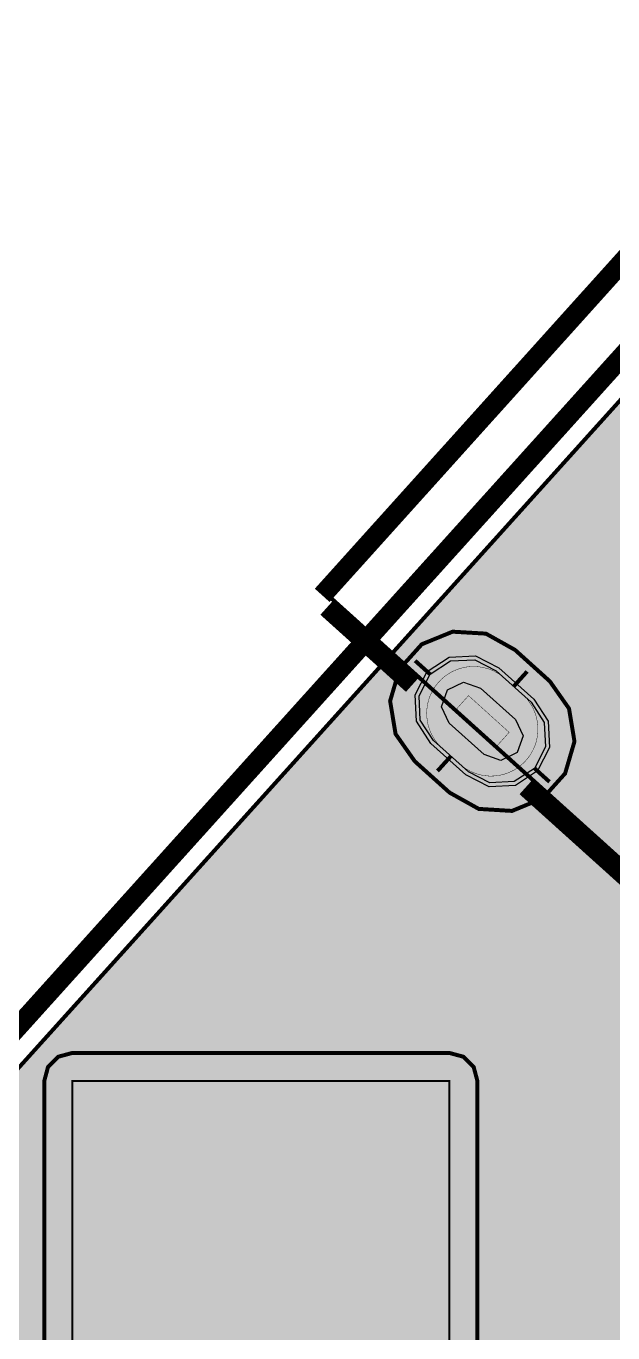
# Model space of a CAD drawing. Header units: millimetres. Extents: x -12.1 to 83.1, y -3.3 to 43.2.
# Drawn here: x -2.62 to 4.89, y 9.99 to 26.7 of the extents above; entities that cross this region are included whole.
import ezdxf

# ---------------------------------------------------------------- set-up
doc = ezdxf.new("R2010")
doc.units = ezdxf.units.MM
doc.header["$MEASUREMENT"] = 0
for name, color, linetype, true_color in [('Board-Outline-Layer', 7, 'Continuous', 0xff00ff), ('Bottom-Layer', 7, 'Continuous', 0x0000ff), ('Bottom-Paste-Mask-Layer', 7, 'Continuous', 0x800000), ('Bottom-Solder-Mask-Layer', 7, 'Continuous', 0xaa00ff), ('Component-Shape-Layer', 7, 'Continuous', 0x00cccc), ('Hole-Layer', 7, 'Continuous', 0x222222), ('Multi-Layer', 7, 'Continuous', 0xc0c0c0), ('Pin-Soldering-Layer', 7, 'Continuous', 0xcc9999), ('Top-Layer', 7, 'Continuous', 0xff0000), ('Top-Paste-Mask-Layer', 7, 'Continuous', 0x808080), ('Top-Silkscreen-Layer', 7, 'Continuous', 0xffcc00), ('Top-Solder-Mask-Layer', 7, 'Continuous', 0x800080)]:
    doc.layers.add(name, color=color, linetype=linetype, true_color=true_color)

msp = doc.modelspace()

# ---------------------------------------------------------------- hatches: boundary and pattern name
at = {"layer": 'Bottom-Layer'}
for points in [[(16.161, 34.313), (16.194, 34.313), (16.052, 34.042), (16.003, 33.74), (16.003, 31.84), (16.098, 31.424), (16.364, 31.091), (16.748, 30.906), (17.175, 30.906), (17.559, 31.091), (17.825, 31.424), (17.92, 31.84), (17.92, 33.74), (17.871, 34.042), (17.73, 34.313), (29.094, 34.313), (28.952, 34.042), (28.904, 33.74), (28.904, 31.84), (28.998, 31.424), (29.264, 31.091), (29.649, 30.906), (30.075, 30.906), (30.459, 31.091), (30.725, 31.424), (30.82, 31.84), (30.82, 33.74), (30.771, 34.042), (30.63, 34.313), (32.213, 34.313), (32.027, 34.013), (31.962, 33.666), (31.962, 31.766), (32.057, 31.35), (32.323, 31.017), (32.707, 30.832), (33.133, 30.832), (33.517, 31.017), (33.783, 31.35), (33.878, 31.766), (33.878, 33.666), (33.813, 34.013), (33.627, 34.313), (45.113, 34.313), (44.927, 34.013), (44.862, 33.666), (44.862, 31.766), (44.957, 31.35), (45.223, 31.017), (45.607, 30.832), (46.033, 30.832), (46.418, 31.017), (46.683, 31.35), (46.778, 31.766), (46.778, 33.666), (46.713, 34.013), (46.527, 34.313), (47.287, 34.313), (47.17, 34.062), (47.131, 33.789), (47.131, 31.889), (47.225, 31.473), (47.491, 31.139), (47.875, 30.954), (48.302, 30.954), (48.686, 31.139), (48.952, 31.473), (49.047, 31.889), (49.047, 33.789), (49.007, 34.062), (48.891, 34.313), (60.187, 34.313), (60.071, 34.062), (60.031, 33.789), (60.031, 31.889), (60.126, 31.473), (60.391, 31.139), (60.776, 30.954), (61.202, 30.954), (61.586, 31.139), (61.852, 31.473), (61.947, 31.889), (61.947, 33.789), (61.907, 34.062), (61.791, 34.313), (63.733, 34.313), (71.016, 27.03), (71.016, 7.641), (65.003, 1.628), (1.232, 1.628), (-3.452, 4.095), (-3.452, 12.562)], [(4.079, 18.318), (3.633, 18.72), (3.261, 18.928), (2.835, 18.953), (2.44, 18.792), (2.155, 18.475), (2.035, 18.066), (2.105, 17.645), (2.35, 17.296), (2.796, 16.895), (3.169, 16.687), (3.594, 16.661), (3.989, 16.823), (4.274, 17.14), (4.394, 17.549), (4.324, 17.97)], [(2.59, 17.562), (2.421, 17.823), (2.405, 18.133), (2.546, 18.41), (2.806, 18.579), (3.117, 18.595), (3.393, 18.454), (3.839, 18.052), (4.008, 17.792), (4.024, 17.482), (3.883, 17.205), (3.623, 17.036), (3.313, 17.02), (3.036, 17.161)], [(-2.032, 13.566), (-2.211, 13.518), (-2.342, 13.387), (-2.39, 13.208), (-2.39, 4.318), (-2.342, 4.139), (-2.211, 4.008), (-2.032, 3.96), (2.794, 3.96), (2.973, 4.008), (3.104, 4.139), (3.152, 4.318), (3.152, 13.208), (3.104, 13.387), (2.973, 13.518), (2.794, 13.566)]]:
    msp.add_hatch(color=256, dxfattribs=at).paths.add_polyline_path(points)
at = {"layer": 'Bottom-Paste-Mask-Layer'}
msp.add_hatch(color=256, dxfattribs=at).paths.add_polyline_path([(2.59, 17.562), (2.421, 17.823), (2.405, 18.133), (2.546, 18.41), (2.806, 18.579), (3.117, 18.595), (3.393, 18.454), (3.839, 18.052), (4.008, 17.792), (4.024, 17.482), (3.883, 17.205), (3.623, 17.036), (3.313, 17.02), (3.036, 17.161)])
at = {"layer": 'Bottom-Solder-Mask-Layer'}
msp.add_hatch(color=256, dxfattribs=at).paths.add_polyline_path([(2.557, 17.525), (2.373, 17.808), (2.356, 18.144), (2.509, 18.443), (2.791, 18.626), (3.127, 18.644), (3.427, 18.491), (3.873, 18.09), (4.056, 17.807), (4.073, 17.471), (3.92, 17.172), (3.638, 16.988), (3.302, 16.971), (3.002, 17.124)])
at = {"layer": 'Hole-Layer'}
msp.add_hatch(color=256, dxfattribs=at).paths.add_polyline_path([(2.791, 17.785), (2.692, 17.993), (2.769, 18.209), (2.976, 18.308), (3.193, 18.231), (3.638, 17.83), (3.737, 17.622), (3.66, 17.406), (3.453, 17.307), (3.237, 17.384)])
at = {"layer": 'Multi-Layer'}
for points in [[(2.59, 17.562), (2.421, 17.823), (2.405, 18.133), (2.546, 18.41), (2.806, 18.579), (3.117, 18.595), (3.393, 18.454), (3.839, 18.052), (4.008, 17.792), (4.024, 17.482), (3.883, 17.205), (3.623, 17.036), (3.313, 17.02), (3.036, 17.161)], [(2.59, 17.562), (2.421, 17.823), (2.405, 18.133), (2.546, 18.41), (2.806, 18.579), (3.117, 18.595), (3.393, 18.454), (3.839, 18.052), (4.008, 17.792), (4.024, 17.482), (3.883, 17.205), (3.623, 17.036), (3.313, 17.02), (3.036, 17.161)], [(2.59, 17.562), (2.421, 17.823), (2.405, 18.133), (2.546, 18.41), (2.806, 18.579), (3.117, 18.595), (3.393, 18.454), (3.839, 18.052), (4.008, 17.792), (4.024, 17.482), (3.883, 17.205), (3.623, 17.036), (3.313, 17.02), (3.036, 17.161)], [(-2.032, 4.318), (-2.032, 13.208), (2.794, 13.208), (2.794, 4.318)]]:
    msp.add_hatch(color=256, dxfattribs=at).paths.add_polyline_path(points)
at = {"layer": 'Pin-Soldering-Layer'}
msp.add_hatch(color=256, dxfattribs=at).paths.add_polyline_path([(3.558, 17.666), (3.391, 17.48), (2.871, 17.949), (3.038, 18.135)])
msp.add_hatch(color=256, dxfattribs=at).paths.add_polyline_path([(3.558, 17.666), (3.391, 17.48), (2.871, 17.949), (3.038, 18.135)])
at = {"layer": 'Top-Layer'}
for points in [[(16.161, 34.313), (16.194, 34.313), (16.052, 34.042), (16.003, 33.74), (16.003, 31.84), (16.098, 31.424), (16.364, 31.091), (16.748, 30.906), (17.175, 30.906), (17.559, 31.091), (17.825, 31.424), (17.92, 31.84), (17.92, 33.74), (17.871, 34.042), (17.73, 34.313), (29.094, 34.313), (28.952, 34.042), (28.904, 33.74), (28.904, 31.84), (28.998, 31.424), (29.264, 31.091), (29.649, 30.906), (30.075, 30.906), (30.459, 31.091), (30.725, 31.424), (30.82, 31.84), (30.82, 33.74), (30.771, 34.042), (30.63, 34.313), (32.213, 34.313), (32.027, 34.013), (31.962, 33.666), (31.962, 31.766), (32.057, 31.35), (32.323, 31.017), (32.707, 30.832), (33.133, 30.832), (33.517, 31.017), (33.783, 31.35), (33.878, 31.766), (33.878, 33.666), (33.813, 34.013), (33.627, 34.313), (45.113, 34.313), (44.927, 34.013), (44.862, 33.666), (44.862, 31.766), (44.957, 31.35), (45.223, 31.017), (45.607, 30.832), (46.033, 30.832), (46.418, 31.017), (46.683, 31.35), (46.778, 31.766), (46.778, 33.666), (46.713, 34.013), (46.527, 34.313), (47.287, 34.313), (47.17, 34.062), (47.131, 33.789), (47.131, 31.889), (47.225, 31.473), (47.491, 31.139), (47.875, 30.954), (48.302, 30.954), (48.686, 31.139), (48.952, 31.473), (49.047, 31.889), (49.047, 33.789), (49.007, 34.062), (48.891, 34.313), (60.187, 34.313), (60.071, 34.062), (60.031, 33.789), (60.031, 31.889), (60.126, 31.473), (60.391, 31.139), (60.776, 30.954), (61.202, 30.954), (61.586, 31.139), (61.852, 31.473), (61.947, 31.889), (61.947, 33.789), (61.907, 34.062), (61.791, 34.313), (63.733, 34.313), (71.016, 27.03), (71.016, 7.641), (65.003, 1.628), (1.232, 1.628), (-3.452, 4.095), (-3.452, 12.562)], [(4.079, 18.318), (3.633, 18.72), (3.261, 18.928), (2.835, 18.953), (2.44, 18.792), (2.155, 18.475), (2.035, 18.066), (2.105, 17.645), (2.35, 17.296), (2.796, 16.895), (3.169, 16.687), (3.594, 16.661), (3.989, 16.823), (4.274, 17.14), (4.394, 17.549), (4.324, 17.97)], [(2.59, 17.562), (2.421, 17.823), (2.405, 18.133), (2.546, 18.41), (2.806, 18.579), (3.117, 18.595), (3.393, 18.454), (3.839, 18.052), (4.008, 17.792), (4.024, 17.482), (3.883, 17.205), (3.623, 17.036), (3.313, 17.02), (3.036, 17.161)], [(-2.032, 13.566), (-2.211, 13.518), (-2.342, 13.387), (-2.39, 13.208), (-2.39, 4.318), (-2.342, 4.139), (-2.211, 4.008), (-2.032, 3.96), (2.794, 3.96), (2.973, 4.008), (3.104, 4.139), (3.152, 4.318), (3.152, 13.208), (3.104, 13.387), (2.973, 13.518), (2.794, 13.566)]]:
    msp.add_hatch(color=256, dxfattribs=at).paths.add_polyline_path(points)
at = {"layer": 'Top-Paste-Mask-Layer'}
for points in [[(2.59, 17.562), (2.421, 17.823), (2.405, 18.133), (2.546, 18.41), (2.806, 18.579), (3.117, 18.595), (3.393, 18.454), (3.839, 18.052), (4.008, 17.792), (4.024, 17.482), (3.883, 17.205), (3.623, 17.036), (3.313, 17.02), (3.036, 17.161)], [(3.782, 17.317), (3.762, 17.294), (3.741, 17.273), (3.718, 17.253), (3.695, 17.234), (3.671, 17.216), (3.646, 17.2), (3.621, 17.184), (3.594, 17.17), (3.567, 17.158), (3.539, 17.146), (3.511, 17.136), (3.483, 17.128), (3.454, 17.121), (3.424, 17.115), (3.395, 17.111), (3.365, 17.108), (3.335, 17.107), (3.305, 17.107), (3.275, 17.109), (3.245, 17.113), (3.216, 17.117), (3.187, 17.124), (3.158, 17.131), (3.129, 17.14), (3.101, 17.151), (3.074, 17.163), (3.047, 17.176), (3.021, 17.191), (2.995, 17.206), (2.971, 17.223), (2.947, 17.242), (2.924, 17.261), (2.702, 17.462), (2.68, 17.483), (2.659, 17.504), (2.64, 17.527), (2.621, 17.55), (2.604, 17.575), (2.588, 17.6), (2.573, 17.626), (2.56, 17.653), (2.548, 17.68), (2.537, 17.708), (2.528, 17.737), (2.52, 17.766), (2.514, 17.795), (2.509, 17.825), (2.506, 17.854), (2.504, 17.884), (2.503, 17.914), (2.504, 17.944), (2.507, 17.974), (2.511, 18.003), (2.516, 18.033), (2.523, 18.062), (2.532, 18.091), (2.541, 18.119), (2.553, 18.147), (2.565, 18.174), (2.579, 18.2), (2.594, 18.226), (2.611, 18.251), (2.629, 18.275), (2.647, 18.298), (2.668, 18.32), (2.689, 18.342), (2.711, 18.362), (2.734, 18.381), (2.758, 18.399), (2.783, 18.415), (2.808, 18.431), (2.835, 18.445), (2.862, 18.457), (2.89, 18.469), (2.918, 18.479), (2.947, 18.487), (2.976, 18.494), (3.005, 18.5), (3.035, 18.504), (3.064, 18.507), (3.094, 18.508), (3.124, 18.507), (3.154, 18.506), (3.184, 18.502), (3.213, 18.498), (3.243, 18.491), (3.272, 18.484), (3.3, 18.475), (3.328, 18.464), (3.356, 18.452), (3.382, 18.439), (3.408, 18.424), (3.434, 18.409), (3.458, 18.391), (3.482, 18.373), (3.505, 18.354), (3.728, 18.153), (3.749, 18.132), (3.77, 18.111), (3.79, 18.088), (3.808, 18.064), (3.825, 18.04), (3.841, 18.015), (3.856, 17.989), (3.869, 17.962), (3.881, 17.934), (3.892, 17.906), (3.901, 17.878), (3.909, 17.849), (3.915, 17.82), (3.92, 17.79), (3.924, 17.761), (3.926, 17.731), (3.926, 17.701), (3.925, 17.671), (3.922, 17.641), (3.918, 17.612), (3.913, 17.582), (3.906, 17.553), (3.898, 17.524), (3.888, 17.496), (3.876, 17.468), (3.864, 17.441), (3.85, 17.415), (3.835, 17.389), (3.818, 17.364), (3.801, 17.34)], [(3.782, 17.317), (3.762, 17.294), (3.741, 17.273), (3.718, 17.253), (3.695, 17.234), (3.671, 17.216), (3.646, 17.2), (3.621, 17.184), (3.594, 17.17), (3.567, 17.158), (3.539, 17.146), (3.511, 17.136), (3.483, 17.128), (3.454, 17.121), (3.424, 17.115), (3.395, 17.111), (3.365, 17.108), (3.335, 17.107), (3.305, 17.107), (3.275, 17.109), (3.245, 17.113), (3.216, 17.117), (3.187, 17.124), (3.158, 17.131), (3.129, 17.14), (3.101, 17.151), (3.074, 17.163), (3.047, 17.176), (3.021, 17.191), (2.995, 17.206), (2.971, 17.223), (2.947, 17.242), (2.924, 17.261), (2.702, 17.462), (2.68, 17.483), (2.659, 17.504), (2.64, 17.527), (2.621, 17.55), (2.604, 17.575), (2.588, 17.6), (2.573, 17.626), (2.56, 17.653), (2.548, 17.68), (2.537, 17.708), (2.528, 17.737), (2.52, 17.766), (2.514, 17.795), (2.509, 17.825), (2.506, 17.854), (2.504, 17.884), (2.503, 17.914), (2.504, 17.944), (2.507, 17.974), (2.511, 18.003), (2.516, 18.033), (2.523, 18.062), (2.532, 18.091), (2.541, 18.119), (2.553, 18.147), (2.565, 18.174), (2.579, 18.2), (2.594, 18.226), (2.611, 18.251), (2.629, 18.275), (2.647, 18.298), (2.668, 18.32), (2.689, 18.342), (2.711, 18.362), (2.734, 18.381), (2.758, 18.399), (2.783, 18.415), (2.808, 18.431), (2.835, 18.445), (2.862, 18.457), (2.89, 18.469), (2.918, 18.479), (2.947, 18.487), (2.976, 18.494), (3.005, 18.5), (3.035, 18.504), (3.064, 18.507), (3.094, 18.508), (3.124, 18.507), (3.154, 18.506), (3.184, 18.502), (3.213, 18.498), (3.243, 18.491), (3.272, 18.484), (3.3, 18.475), (3.328, 18.464), (3.356, 18.452), (3.382, 18.439), (3.408, 18.424), (3.434, 18.409), (3.458, 18.391), (3.482, 18.373), (3.505, 18.354), (3.728, 18.153), (3.749, 18.132), (3.77, 18.111), (3.79, 18.088), (3.808, 18.064), (3.825, 18.04), (3.841, 18.015), (3.856, 17.989), (3.869, 17.962), (3.881, 17.934), (3.892, 17.906), (3.901, 17.878), (3.909, 17.849), (3.915, 17.82), (3.92, 17.79), (3.924, 17.761), (3.926, 17.731), (3.926, 17.701), (3.925, 17.671), (3.922, 17.641), (3.918, 17.612), (3.913, 17.582), (3.906, 17.553), (3.898, 17.524), (3.888, 17.496), (3.876, 17.468), (3.864, 17.441), (3.85, 17.415), (3.835, 17.389), (3.818, 17.364), (3.801, 17.34)]]:
    msp.add_hatch(color=256, dxfattribs=at).paths.add_polyline_path(points)
at = {"layer": 'Top-Solder-Mask-Layer'}
msp.add_hatch(color=256, dxfattribs=at).paths.add_polyline_path([(2.557, 17.525), (2.373, 17.808), (2.356, 18.144), (2.509, 18.443), (2.791, 18.626), (3.127, 18.644), (3.427, 18.491), (3.873, 18.09), (4.056, 17.807), (4.073, 17.471), (3.92, 17.172), (3.638, 16.988), (3.302, 16.971), (3.002, 17.124)])

# ---------------------------------------------------------------- linework, layer by layer
at = {"layer": 'Board-Outline-Layer', "const_width": 0.254}
msp.add_lwpolyline([(1.143, 1.27), (-3.81, 3.878), (-3.81, 12.7), (16.002, 34.671), (63.881, 34.671), (71.374, 27.178), (71.374, 7.493), (65.151, 1.27)], close=True, dxfattribs=at)
at = {"layer": 'Bottom-Layer', "const_width": 0.0508}
for points in [[(65.003, 1.628), (1.232, 1.628), (-3.452, 4.095), (-3.452, 12.562), (16.161, 34.313)], [(2.548, 18.408), (2.355, 18.582)], [(3.614, 18.251), (3.788, 18.444)], [(2.815, 17.364), (2.641, 17.171)], [(3.881, 17.207), (4.074, 17.033)]]:
    msp.add_lwpolyline(points, dxfattribs=at)
for points in [[(4.079, 18.318), (3.633, 18.72), (3.261, 18.928), (2.835, 18.953), (2.44, 18.792), (2.155, 18.475), (2.035, 18.066), (2.105, 17.645), (2.35, 17.296), (2.796, 16.895), (3.169, 16.687), (3.594, 16.661), (3.989, 16.823), (4.274, 17.14), (4.394, 17.549), (4.324, 17.97)], [(-2.032, 13.566), (-2.211, 13.518), (-2.342, 13.387), (-2.39, 13.208), (-2.39, 4.318), (-2.342, 4.139), (-2.211, 4.008), (-2.032, 3.96), (2.794, 3.96), (2.973, 4.008), (3.104, 4.139), (3.152, 4.318), (3.152, 13.208), (3.104, 13.387), (2.973, 13.518), (2.794, 13.566)]]:
    msp.add_lwpolyline(points, close=True, dxfattribs=at)
at = {"layer": 'Bottom-Layer'}
msp.add_lwpolyline([(2.59, 17.562), (2.421, 17.823), (2.405, 18.133), (2.546, 18.41), (2.806, 18.579), (3.117, 18.595), (3.393, 18.454), (3.839, 18.052), (4.008, 17.792), (4.024, 17.482), (3.883, 17.205), (3.623, 17.036), (3.313, 17.02), (3.036, 17.161)], close=True, dxfattribs=at)
at = {"layer": 'Bottom-Paste-Mask-Layer'}
msp.add_lwpolyline([(2.59, 17.562), (2.421, 17.823), (2.405, 18.133), (2.546, 18.41), (2.806, 18.579), (3.117, 18.595), (3.393, 18.454), (3.839, 18.052), (4.008, 17.792), (4.024, 17.482), (3.883, 17.205), (3.623, 17.036), (3.313, 17.02), (3.036, 17.161)], close=True, dxfattribs=at)
at = {"layer": 'Bottom-Solder-Mask-Layer'}
msp.add_lwpolyline([(2.557, 17.525), (2.373, 17.808), (2.356, 18.144), (2.509, 18.443), (2.791, 18.626), (3.127, 18.644), (3.427, 18.491), (3.873, 18.09), (4.056, 17.807), (4.073, 17.471), (3.92, 17.172), (3.638, 16.988), (3.302, 16.971), (3.002, 17.124)], close=True, dxfattribs=at)
at = {"layer": 'Component-Shape-Layer', "const_width": 0.0508}
msp.add_lwpolyline([(7.137, 26.084), (12.598, 21.165), (6.641, 14.552), (1.18, 19.472)], close=True, dxfattribs=at)
msp.add_lwpolyline([(7.137, 26.084), (12.598, 21.165), (6.641, 14.552), (1.18, 19.472)], close=True, dxfattribs=at)
at = {"layer": 'Hole-Layer'}
msp.add_lwpolyline([(2.791, 17.785), (2.692, 17.993), (2.769, 18.209), (2.976, 18.308), (3.193, 18.231), (3.638, 17.83), (3.737, 17.622), (3.66, 17.406), (3.453, 17.307), (3.237, 17.384)], close=True, dxfattribs=at)
at = {"layer": 'Multi-Layer'}
msp.add_lwpolyline([(2.59, 17.562), (2.421, 17.823), (2.405, 18.133), (2.546, 18.41), (2.806, 18.579), (3.117, 18.595), (3.393, 18.454), (3.839, 18.052), (4.008, 17.792), (4.024, 17.482), (3.883, 17.205), (3.623, 17.036), (3.313, 17.02), (3.036, 17.161)], close=True, dxfattribs=at)
msp.add_lwpolyline([(2.59, 17.562), (2.421, 17.823), (2.405, 18.133), (2.546, 18.41), (2.806, 18.579), (3.117, 18.595), (3.393, 18.454), (3.839, 18.052), (4.008, 17.792), (4.024, 17.482), (3.883, 17.205), (3.623, 17.036), (3.313, 17.02), (3.036, 17.161)], close=True, dxfattribs=at)
msp.add_lwpolyline([(2.59, 17.562), (2.421, 17.823), (2.405, 18.133), (2.546, 18.41), (2.806, 18.579), (3.117, 18.595), (3.393, 18.454), (3.839, 18.052), (4.008, 17.792), (4.024, 17.482), (3.883, 17.205), (3.623, 17.036), (3.313, 17.02), (3.036, 17.161)], close=True, dxfattribs=at)
at = {"layer": 'Multi-Layer', "const_width": 0.0254}
msp.add_lwpolyline([(-2.032, 4.318), (-2.032, 13.208), (2.794, 13.208), (2.794, 4.318)], close=True, dxfattribs=at)
at = {"layer": 'Pin-Soldering-Layer', "const_width": 0.00508}
msp.add_lwpolyline([(3.558, 17.666), (3.391, 17.48), (2.871, 17.949), (3.038, 18.135)], close=True, dxfattribs=at)
msp.add_lwpolyline([(3.558, 17.666), (3.391, 17.48), (2.871, 17.949), (3.038, 18.135)], close=True, dxfattribs=at)
at = {"layer": 'Top-Layer', "const_width": 0.0508}
msp.add_lwpolyline([(65.003, 1.628), (1.232, 1.628), (-3.452, 4.095), (-3.452, 12.562), (16.161, 34.313)], dxfattribs=at)
for points in [[(4.079, 18.318), (3.633, 18.72), (3.261, 18.928), (2.835, 18.953), (2.44, 18.792), (2.155, 18.475), (2.035, 18.066), (2.105, 17.645), (2.35, 17.296), (2.796, 16.895), (3.169, 16.687), (3.594, 16.661), (3.989, 16.823), (4.274, 17.14), (4.394, 17.549), (4.324, 17.97)], [(-2.032, 13.566), (-2.211, 13.518), (-2.342, 13.387), (-2.39, 13.208), (-2.39, 4.318), (-2.342, 4.139), (-2.211, 4.008), (-2.032, 3.96), (2.794, 3.96), (2.973, 4.008), (3.104, 4.139), (3.152, 4.318), (3.152, 13.208), (3.104, 13.387), (2.973, 13.518), (2.794, 13.566)]]:
    msp.add_lwpolyline(points, close=True, dxfattribs=at)
at = {"layer": 'Top-Layer'}
msp.add_lwpolyline([(2.59, 17.562), (2.421, 17.823), (2.405, 18.133), (2.546, 18.41), (2.806, 18.579), (3.117, 18.595), (3.393, 18.454), (3.839, 18.052), (4.008, 17.792), (4.024, 17.482), (3.883, 17.205), (3.623, 17.036), (3.313, 17.02), (3.036, 17.161)], close=True, dxfattribs=at)
at = {"layer": 'Top-Paste-Mask-Layer'}
msp.add_lwpolyline([(2.59, 17.562), (2.421, 17.823), (2.405, 18.133), (2.546, 18.41), (2.806, 18.579), (3.117, 18.595), (3.393, 18.454), (3.839, 18.052), (4.008, 17.792), (4.024, 17.482), (3.883, 17.205), (3.623, 17.036), (3.313, 17.02), (3.036, 17.161)], close=True, dxfattribs=at)
at = {"layer": 'Top-Paste-Mask-Layer', "const_width": 0.00508}
msp.add_lwpolyline([(3.782, 17.317), (3.762, 17.294), (3.741, 17.273), (3.718, 17.253), (3.695, 17.234), (3.671, 17.216), (3.646, 17.2), (3.621, 17.184), (3.594, 17.17), (3.567, 17.158), (3.539, 17.146), (3.511, 17.136), (3.483, 17.128), (3.454, 17.121), (3.424, 17.115), (3.395, 17.111), (3.365, 17.108), (3.335, 17.107), (3.305, 17.107), (3.275, 17.109), (3.245, 17.113), (3.216, 17.117), (3.187, 17.124), (3.158, 17.131), (3.129, 17.14), (3.101, 17.151), (3.074, 17.163), (3.047, 17.176), (3.021, 17.191), (2.995, 17.206), (2.971, 17.223), (2.947, 17.242), (2.924, 17.261), (2.702, 17.462), (2.68, 17.483), (2.659, 17.504), (2.64, 17.527), (2.621, 17.55), (2.604, 17.575), (2.588, 17.6), (2.573, 17.626), (2.56, 17.653), (2.548, 17.68), (2.537, 17.708), (2.528, 17.737), (2.52, 17.766), (2.514, 17.795), (2.509, 17.825), (2.506, 17.854), (2.504, 17.884), (2.503, 17.914), (2.504, 17.944), (2.507, 17.974), (2.511, 18.003), (2.516, 18.033), (2.523, 18.062), (2.532, 18.091), (2.541, 18.119), (2.553, 18.147), (2.565, 18.174), (2.579, 18.2), (2.594, 18.226), (2.611, 18.251), (2.629, 18.275), (2.647, 18.298), (2.668, 18.32), (2.689, 18.342), (2.711, 18.362), (2.734, 18.381), (2.758, 18.399), (2.783, 18.415), (2.808, 18.431), (2.835, 18.445), (2.862, 18.457), (2.89, 18.469), (2.918, 18.479), (2.947, 18.487), (2.976, 18.494), (3.005, 18.5), (3.035, 18.504), (3.064, 18.507), (3.094, 18.508), (3.124, 18.507), (3.154, 18.506), (3.184, 18.502), (3.213, 18.498), (3.243, 18.491), (3.272, 18.484), (3.3, 18.475), (3.328, 18.464), (3.356, 18.452), (3.382, 18.439), (3.408, 18.424), (3.434, 18.409), (3.458, 18.391), (3.482, 18.373), (3.505, 18.354), (3.728, 18.153), (3.749, 18.132), (3.77, 18.111), (3.79, 18.088), (3.808, 18.064), (3.825, 18.04), (3.841, 18.015), (3.856, 17.989), (3.869, 17.962), (3.881, 17.934), (3.892, 17.906), (3.901, 17.878), (3.909, 17.849), (3.915, 17.82), (3.92, 17.79), (3.924, 17.761), (3.926, 17.731), (3.926, 17.701), (3.925, 17.671), (3.922, 17.641), (3.918, 17.612), (3.913, 17.582), (3.906, 17.553), (3.898, 17.524), (3.888, 17.496), (3.876, 17.468), (3.864, 17.441), (3.85, 17.415), (3.835, 17.389), (3.818, 17.364), (3.801, 17.34)], close=True, dxfattribs=at)
msp.add_lwpolyline([(3.782, 17.317), (3.762, 17.294), (3.741, 17.273), (3.718, 17.253), (3.695, 17.234), (3.671, 17.216), (3.646, 17.2), (3.621, 17.184), (3.594, 17.17), (3.567, 17.158), (3.539, 17.146), (3.511, 17.136), (3.483, 17.128), (3.454, 17.121), (3.424, 17.115), (3.395, 17.111), (3.365, 17.108), (3.335, 17.107), (3.305, 17.107), (3.275, 17.109), (3.245, 17.113), (3.216, 17.117), (3.187, 17.124), (3.158, 17.131), (3.129, 17.14), (3.101, 17.151), (3.074, 17.163), (3.047, 17.176), (3.021, 17.191), (2.995, 17.206), (2.971, 17.223), (2.947, 17.242), (2.924, 17.261), (2.702, 17.462), (2.68, 17.483), (2.659, 17.504), (2.64, 17.527), (2.621, 17.55), (2.604, 17.575), (2.588, 17.6), (2.573, 17.626), (2.56, 17.653), (2.548, 17.68), (2.537, 17.708), (2.528, 17.737), (2.52, 17.766), (2.514, 17.795), (2.509, 17.825), (2.506, 17.854), (2.504, 17.884), (2.503, 17.914), (2.504, 17.944), (2.507, 17.974), (2.511, 18.003), (2.516, 18.033), (2.523, 18.062), (2.532, 18.091), (2.541, 18.119), (2.553, 18.147), (2.565, 18.174), (2.579, 18.2), (2.594, 18.226), (2.611, 18.251), (2.629, 18.275), (2.647, 18.298), (2.668, 18.32), (2.689, 18.342), (2.711, 18.362), (2.734, 18.381), (2.758, 18.399), (2.783, 18.415), (2.808, 18.431), (2.835, 18.445), (2.862, 18.457), (2.89, 18.469), (2.918, 18.479), (2.947, 18.487), (2.976, 18.494), (3.005, 18.5), (3.035, 18.504), (3.064, 18.507), (3.094, 18.508), (3.124, 18.507), (3.154, 18.506), (3.184, 18.502), (3.213, 18.498), (3.243, 18.491), (3.272, 18.484), (3.3, 18.475), (3.328, 18.464), (3.356, 18.452), (3.382, 18.439), (3.408, 18.424), (3.434, 18.409), (3.458, 18.391), (3.482, 18.373), (3.505, 18.354), (3.728, 18.153), (3.749, 18.132), (3.77, 18.111), (3.79, 18.088), (3.808, 18.064), (3.825, 18.04), (3.841, 18.015), (3.856, 17.989), (3.869, 17.962), (3.881, 17.934), (3.892, 17.906), (3.901, 17.878), (3.909, 17.849), (3.915, 17.82), (3.92, 17.79), (3.924, 17.761), (3.926, 17.731), (3.926, 17.701), (3.925, 17.671), (3.922, 17.641), (3.918, 17.612), (3.913, 17.582), (3.906, 17.553), (3.898, 17.524), (3.888, 17.496), (3.876, 17.468), (3.864, 17.441), (3.85, 17.415), (3.835, 17.389), (3.818, 17.364), (3.801, 17.34)], close=True, dxfattribs=at)
at = {"layer": 'Top-Silkscreen-Layer', "const_width": 0.254}
for points in [[(1.166, 19.418), (7.19, 26.104)], [(1.166, 19.418), (7.19, 26.104)], [(1.228, 19.264), (2.323, 18.278)], [(1.228, 19.264), (2.323, 18.278)], [(3.776, 16.969), (5.257, 15.635)], [(3.776, 16.969), (5.257, 15.635)]]:
    msp.add_lwpolyline(points, dxfattribs=at)
at = {"layer": 'Top-Solder-Mask-Layer'}
msp.add_lwpolyline([(2.557, 17.525), (2.373, 17.808), (2.356, 18.144), (2.509, 18.443), (2.791, 18.626), (3.127, 18.644), (3.427, 18.491), (3.873, 18.09), (4.056, 17.807), (4.073, 17.471), (3.92, 17.172), (3.638, 16.988), (3.302, 16.971), (3.002, 17.124)], close=True, dxfattribs=at)

doc.saveas('drawing.dxf')
